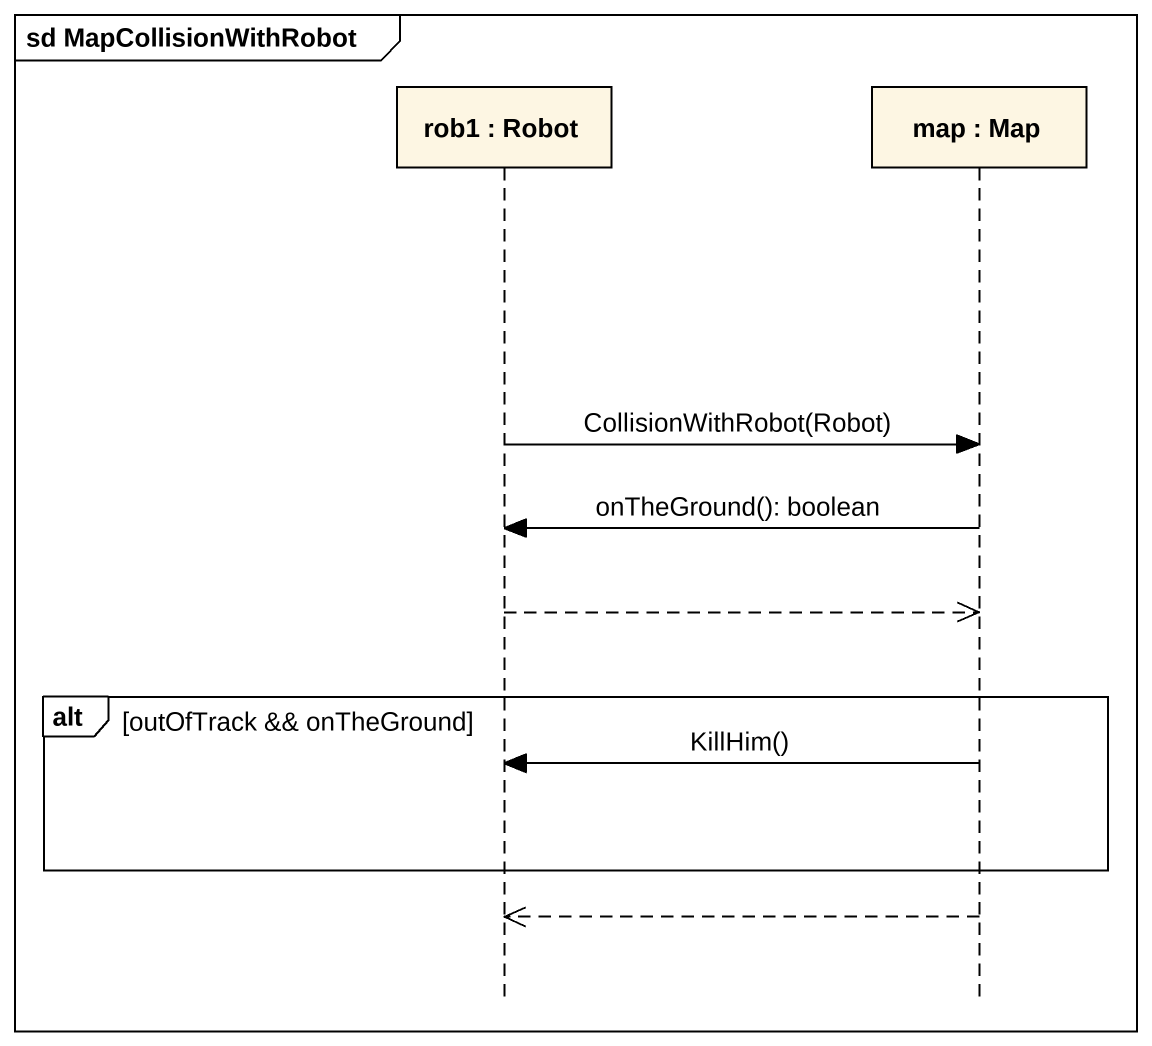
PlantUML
@startuml
mainframe sd MapCollisionWithRobot
hide footbox
participant "rob1 : Robot" as rob1
participant "map : Map" as map_

rob1 -> map_ : CollisionWithRobot(Robot)
map_ -> rob1 : onTheGround(): boolean
rob1 -->> map_
alt outOfTrack && onTheGround
  map_ -> rob1 : KillHim()
end
map_ -->> rob1
@enduml
